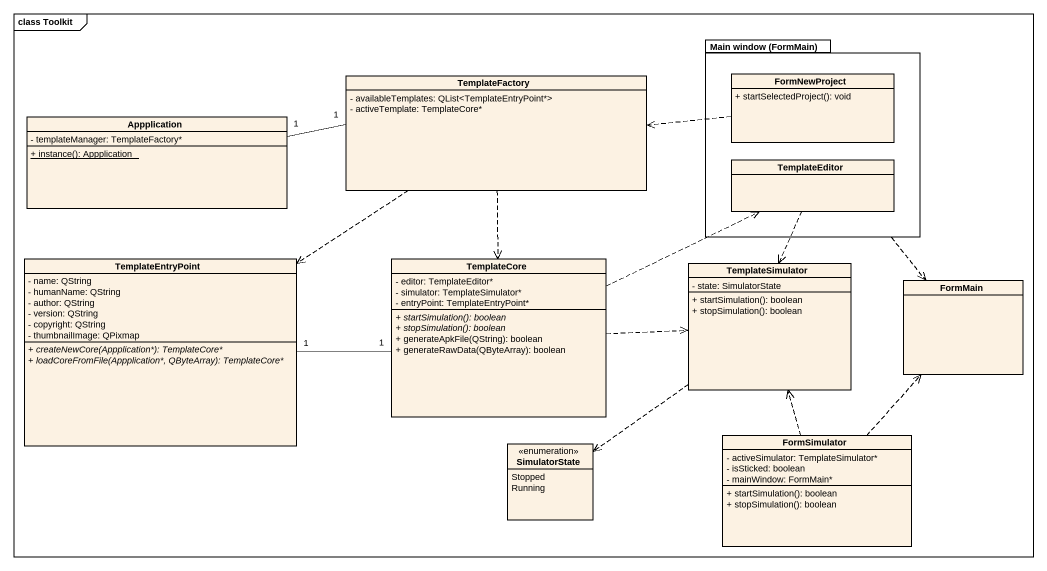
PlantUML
@startuml
mainframe class Toolkit
hide circle
hide empty members
skinparam classAttributeIconSize 0
package "Main window (FormMain)" as Main_window_FormMain {
  class FormNewProject {
    + startSelectedProject(): void
  }
  class TemplateEditor
}
class TemplateFactory {
  - availableTemplates: QList<TemplateEntryPoint*>
  - activeTemplate: TemplateCore*
}
class Appplication {
  - templateManager: TemplateFactory*
  {static} + instance(): Appplication
}
class TemplateEntryPoint {
  - name: QString
  - humanName: QString
  - author: QString
  - version: QString
  - copyright: QString
  - thumbnailImage: QPixmap
  {abstract} + createNewCore(Appplication*): TemplateCore*
  {abstract} + loadCoreFromFile(Appplication*, QByteArray): TemplateCore*
}
class TemplateCore {
  - editor: TemplateEditor*
  - simulator: TemplateSimulator*
  - entryPoint: TemplateEntryPoint*
  {abstract} + startSimulation(): boolean
  {abstract} + stopSimulation(): boolean
  + generateApkFile(QString): boolean
  + generateRawData(QByteArray): boolean
}
class TemplateSimulator {
  - state: SimulatorState
  + startSimulation(): boolean
  + stopSimulation(): boolean
}
class FormMain
enum SimulatorState {
  Stopped
  Running
}
class FormSimulator {
  - activeSimulator: TemplateSimulator*
  - isSticked: boolean
  - mainWindow: FormMain*
  + startSimulation(): boolean
  + stopSimulation(): boolean
}
Main_window_FormMain ..> FormMain
TemplateFactory ..> TemplateEntryPoint
TemplateFactory ..> TemplateCore
FormNewProject .left.> TemplateFactory
Appplication "1" -right- "1" TemplateFactory
TemplateEditor ..> TemplateSimulator
TemplateCore .right.> TemplateEditor
TemplateCore "1" -left- "1" TemplateEntryPoint
TemplateCore .right.> TemplateSimulator
TemplateSimulator ..> SimulatorState
FormSimulator .up.> TemplateSimulator
FormSimulator .up.> FormMain
@enduml
